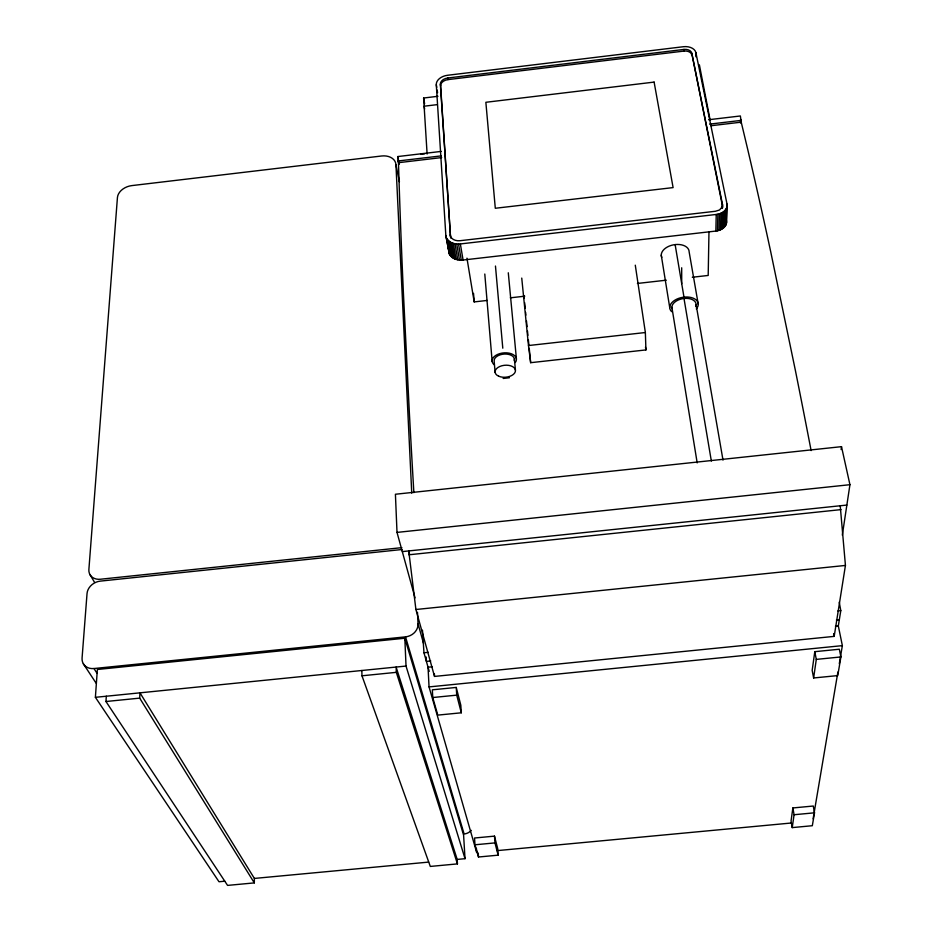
<?xml version="1.0" encoding="UTF-8"?>
<svg xmlns="http://www.w3.org/2000/svg" width="932" height="932" viewBox="0 0 932 932"><rect width="100%" height="100%" fill="white"/><g stroke="black" fill="none" stroke-linecap="round" stroke-linejoin="round"><path stroke-width="1.4" d="M254.32 882.895L254.378 878.433L139.975 692.837L139.684 698.126L254.32 882.895L227.571 885.4L105.957 701.516L106.306 696.227M691.754 53.124L722.498 204.434L722.323 208.43L722.475 206.054L691.754 53.124A6.955 4.613 -3.4 0 0 683.96 49.431L447.779 78.008A7.852 5.266 -9.3 0 0 440.358 84.195L450.494 236.448A9.483 6.885 -9.5 0 0 450.937 238.196M722.51 207.673L722.498 204.434M708.972 231.858L708.192 275.453L692.301 277.247M715.858 231.066L716.242 214.465C721.508 214.045 728.02 210.05 727.007 204.015L695.889 52.635A11.126 7.386 -3.4 0 0 683.424 46.717L447.581 75.271A11.953 8.027 -9.3 0 0 436.293 84.696L445.834 235.388L449.341 254.04C451.752 259.026 457.95 260.611 463.076 260.028L715.858 231.066C721.088 230.635 727.508 226.651 726.494 220.674M717.465 230.798L717.873 214.197M719.026 230.39L719.446 213.789M720.494 229.831L720.925 213.23M721.846 229.144L722.3 212.531M723.069 228.34L723.535 211.715M724.141 227.42L724.618 210.795M725.026 226.418L725.527 209.782M725.737 225.334L726.238 208.698M726.249 224.204L726.75 207.568M726.541 223.028L727.007 204.015M740.462 123.047L740.602 119.541L747.732 149.47A1454.526 106.085 82 0 1 770.543 250.929L795.404 370.528A1454.526 106.085 82 0 1 811.12 450.587M708.576 119.739L740.369 115.976L741.22 122.162L710.976 125.738M224.775 881.206L218.997 881.754L95.39 697.322L97.359 669.479L404.826 638.234L463.6 835.13L465.021 858.687L457.181 859.421L396.112 667.056L396.321 672.345L457.437 863.894L430.304 866.434L361.977 675.793L361.837 670.504M841.107 449.539L841.503 446.661L395.413 494.251L397.009 532.405L415.055 597.878M792.876 807.951L791.058 820.906L792.235 827.604L812.32 825.717L814.51 812.809L813.263 806.029L792.876 807.951L794.076 814.731L792.235 827.604M814.789 651.678L812.168 670.364L813.636 677.972L837.752 675.595L840.909 656.943L839.336 649.231L814.789 651.678L816.292 659.39L813.636 677.972M842.318 535.119L849.937 484.698L841.503 446.661M409.498 553.736L408.74 550.928L415.905 609.505L434.522 676.422L834.187 636.381L845.441 565.444L840.221 505.773M839.301 663.724L842.365 645.643L838.322 625.966L840.792 610.646L839.254 602.154M813.112 818.844L813.764 814.941M814.207 812.343L837.903 672.019M722.347 206.811L719.481 210.003L715.45 211.261L460.128 240.701A9.495 6.885 -9.5 0 1 450.238 234.876M509.431 377.763L503.152 378.462M450.494 236.448L440.615 85.802A7.84 5.266 -9.3 0 1 448.024 79.604L683.983 51.074A6.943 4.613 -3.4 0 1 691.765 54.778M427.112 154.025L423.617 98.023L437.958 96.287M437.085 104.652L424.13 106.201L424.631 109.056M441.663 157.578L398.465 162.692L398.115 160.98L397.894 156.541L441.255 151.403M421.054 154.234L424.759 153.792M398.115 160.98L441.372 155.865M709.567 124.131L741.289 120.379M446.475 237.951C448.933 242.972 455.2 244.534 460.361 243.939L716.242 214.465M466.955 258.164L474.19 301.91L487.191 300.442M510.305 297.832L524.751 296.19M637.418 283.456L666.31 280.183M521.745 278.085L528.479 345.539L645.363 332.526L635.286 265.177M528.479 345.539L530.658 362.688L645.923 349.931L645.363 332.526M397.009 532.405L849.937 484.698M401.878 547.643L100.388 579.238A12.885 10.392 -29.1 0 1 88.878 569.534L117.432 197.561A14.015 10.019 -19 0 1 131.785 185.608L381.619 155.994A14.015 10.287 -11.9 0 1 395.937 164.638L399.432 181.74M401.96 549.519L100.248 581.125A13.025 10.567 -30 0 0 87.037 593.533L82.074 658.074A13.409 11.033 -32.8 0 0 93.946 668.535L97.126 673.417M402.298 551.604L846.85 505.074M408.915 554.785L841.048 509.618M415.905 609.505L845.441 565.444M93.946 668.535L405.525 636.859A13.165 11.615 -18.2 0 0 418.037 623.788L417.478 612.324M422.476 630.172L423.967 652.773L428.312 652.33M837.891 610.938L840.792 610.646M430.747 660.951L426.402 661.382L426.18 657.025M836.412 620.083L839.313 619.792M95.39 697.322L406.026 666.054L465.021 858.687M432.378 666.776L428.044 667.219L429.046 686.907L476.683 852.547L476.403 848.295M835.433 626.257L838.322 625.966M105.957 701.516L139.684 698.126M361.977 675.793L396.321 672.345M429.046 686.907L842.365 645.643M456.249 687.432L432.343 689.82L432.751 697.532L437.795 715.112L461.293 712.794L460.816 705.186L456.249 687.432L456.727 695.144L461.293 712.794M432.751 697.532L456.727 695.144M816.292 659.39L840.909 656.943M494.484 836.132L474.551 838.008L474.982 844.788L478.489 857.009L498.142 855.168L497.665 848.481L494.484 836.132L494.974 842.901L498.142 855.168M474.982 844.788L494.974 842.901M794.076 814.731L814.51 812.809M496.966 850.648L791.012 823.038M254.378 878.433L428.65 862.1M83.332 663.77L96.136 683.203M90.101 574.846L94.551 582.337M445.857 235.516L449.341 254.04M405.525 636.859L464.124 833.989A10.427 9.902 -25.1 0 0 471.254 830.365M423.967 652.773L429.221 671.389M418.037 623.788L423.501 643.29M833.627 633.585L834.187 636.381M397.894 156.541L398.477 159.384M398.663 161.446L399.234 164.253M699.384 64.821L710.091 119.89M448.012 240.235L450.867 256.323M447.139 239.14L449.993 255.228M450.354 242.087L453.173 258.164M423.617 98.023L424.619 103.743M449.084 241.225L451.927 257.302M698.266 304.345L689.156 251.966A14.097 8.831 -10.5 0 0 673.323 244.871A14.097 8.831 -10.5 0 0 661.778 257.395M453.325 243.369L456.121 259.445M451.775 242.809L454.583 258.886M696.099 304.589L723.011 460.14M454.991 243.776L457.775 259.853M456.738 244.009L459.499 260.086M460.361 243.939L463.076 260.028M458.544 244.056L461.27 260.144M675.129 244.592L683.983 297.133M672.322 309.179A12.221 7.351 -10 0 1 683.995 298.485L711.349 461.084M448.909 252.793L448.432 247.143M671.89 307.304L697.183 462.889M661.254 255.147L669.724 307.548M436.293 84.696L436.724 87.375M437.155 90.055L437.586 92.734M440.358 84.195L440.615 85.802M447.779 78.008L448.024 79.604M645.492 347.053L645.923 349.931M523.959 295.724L524.238 298.496M524.646 302.667L525.205 308.212M525.625 312.371L525.893 315.144M526.475 320.911L527.058 326.678M527.489 331L527.92 335.322M528.351 339.644L528.933 345.399M529.225 348.288L530.658 362.688M508.29 272.785L516.41 358.785M514.394 359.006L515.431 370.144M495.463 266.039L502.791 348.195M495.113 372.392L494.17 361.255A10.182 6.035 -5.2 0 1 504.713 354.032A10.182 6.035 -5.2 0 1 514.266 360.591M484.791 274.02L492.154 361.476M473.526 293.335L474.19 301.91M478.233 853.001L478.489 857.009M457.181 859.421L457.437 863.894M434.37 673.626L434.522 676.422M395.937 164.638L411.746 493.168M404.826 638.234L406.026 666.054M398.383 160.036L399.339 190.326A1436.969 64.739 84.8 0 0 403.393 292.671L409.358 412.794A1436.969 64.739 84.8 0 0 413.866 492.644M683.96 49.431L683.983 51.074M695.889 52.635L695.901 56.759M681.688 267.775L681.723 283.736M683.995 298.485A12.221 7.351 -10 0 1 695.668 306.558M671.681 311.684A14.411 8.668 -10 0 1 674.803 300.221A14.411 8.668 -10 0 1 693.187 298.17A14.411 8.668 -10 0 1 696.321 308.923M494.344 364.866A12.198 7.235 -5.2 0 1 495.661 355.476A12.198 7.235 -5.2 0 1 511.272 353.741A12.198 7.235 -5.2 0 1 515.279 362.536M654.113 82.098L485.863 102.287L495.3 208.267L673.102 187.6L654.113 82.098M498.678 376.213A10.229 6 -5.2 0 0 515.303 371.717A10.229 6 -5.2 0 0 501.835 365.775A10.229 6 -5.2 0 0 498.678 376.213"/></g></svg>
